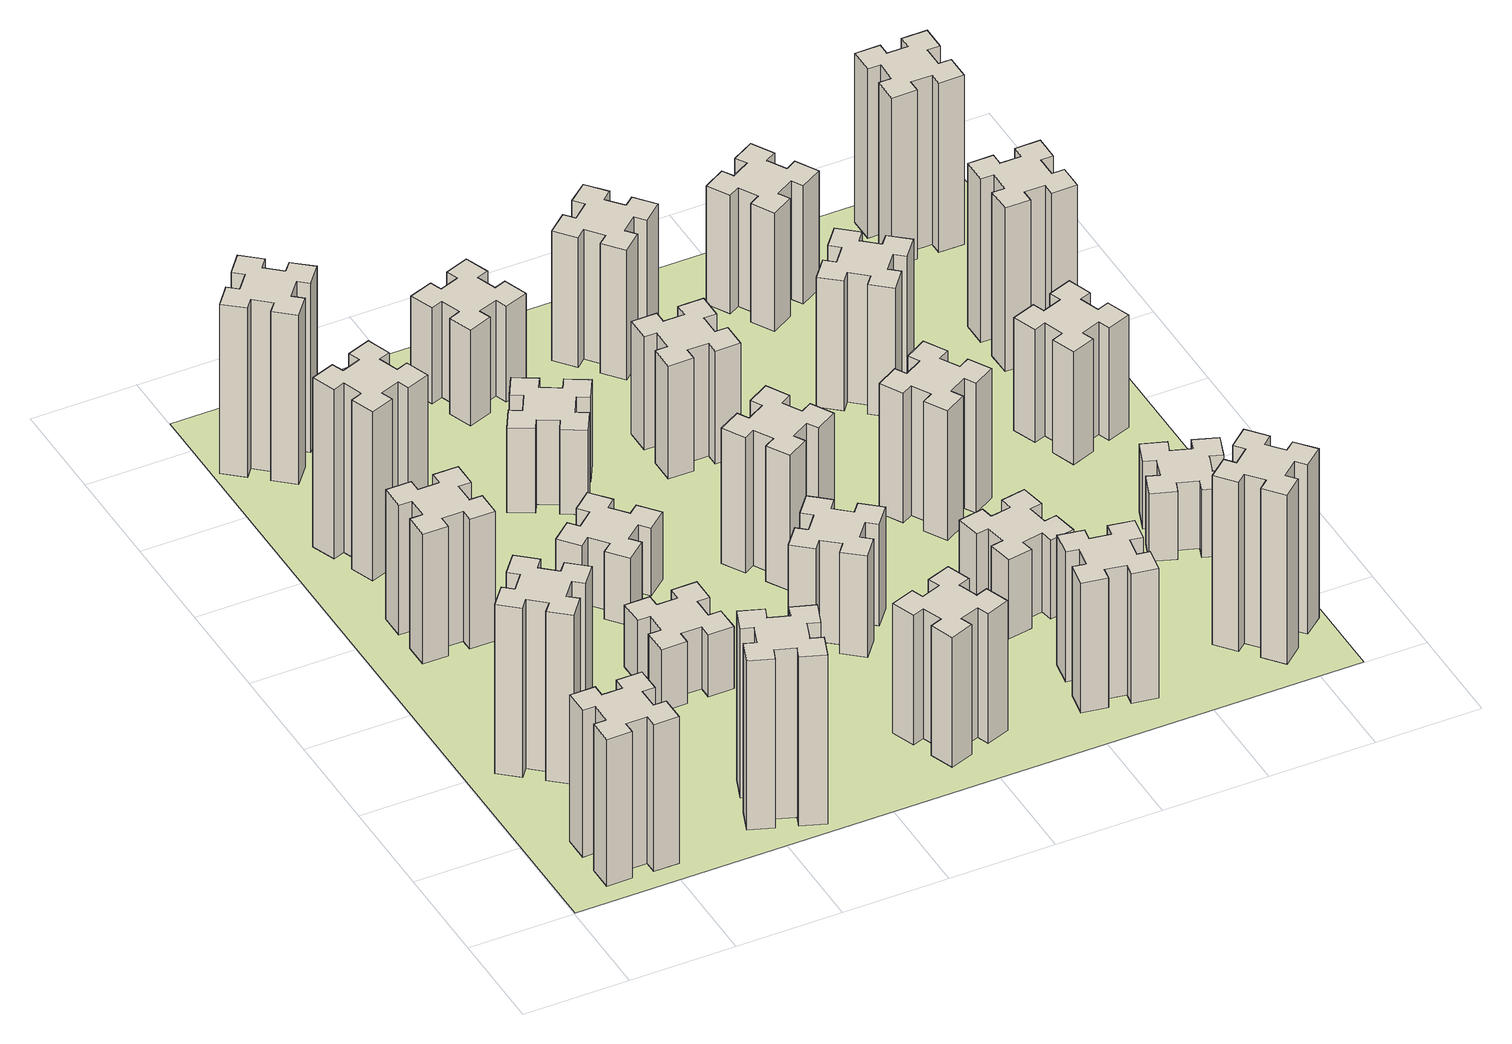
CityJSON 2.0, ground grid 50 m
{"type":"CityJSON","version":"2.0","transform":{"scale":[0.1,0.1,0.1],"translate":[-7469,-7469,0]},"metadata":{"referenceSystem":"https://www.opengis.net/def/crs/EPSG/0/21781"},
"CityObjects":{
"building1":{"type":"Building","attributes":{"class":"1000","function":"1000","usage":"1000","yearOfConstruction":2016,"roofType":"1000","measuredHeight":78,"storeysAboveGround":30,"storeysBelowGround":0},"geometry":[{"type":"Solid","lod":"1","boundaries":[[[[0,1,2,3,4,5,6,7,8,9,10,11,12,13,14,15,16,17,18,19]],[[17,16,20,21]],[[16,15,22,20]],[[15,14,23,22]],[[14,13,24,23]],[[13,12,25,24]],[[12,11,26,25]],[[11,10,27,26]],[[10,9,28,27]],[[9,8,29,28]],[[8,7,30,29]],[[7,6,31,30]],[[6,5,32,31]],[[5,4,33,32]],[[4,3,34,33]],[[3,2,35,34]],[[2,1,36,35]],[[1,0,37,36]],[[0,19,38,37]],[[19,18,39,38]],[[18,17,21,39]],[[24,25,26,27,28,29,30,31,32,33,34,35,36,37,38,39,21,20,22,23]]]]}]},
"building2":{"type":"Building","attributes":{"class":"1000","function":"1000","usage":"1000","yearOfConstruction":2016,"roofType":"1000","measuredHeight":90,"storeysAboveGround":30,"storeysBelowGround":0},"geometry":[{"type":"Solid","lod":"1","boundaries":[[[[40,41,42,43,44,45,46,47,48,49,50,51,52,53,54,55,56,57,58,59]],[[57,56,60,61]],[[56,55,62,60]],[[55,54,63,62]],[[54,53,64,63]],[[53,52,65,64]],[[52,51,66,65]],[[51,50,67,66]],[[50,49,68,67]],[[49,48,69,68]],[[48,47,70,69]],[[47,46,71,70]],[[46,45,72,71]],[[45,44,73,72]],[[44,43,74,73]],[[43,42,75,74]],[[42,41,76,75]],[[41,40,77,76]],[[40,59,78,77]],[[59,58,79,78]],[[58,57,61,79]],[[64,65,66,67,68,69,70,71,72,73,74,75,76,77,78,79,61,60,62,63]]]]}]},
"building3":{"type":"Building","attributes":{"class":"1000","function":"1000","usage":"1000","yearOfConstruction":2016,"roofType":"1000","measuredHeight":69,"storeysAboveGround":30,"storeysBelowGround":0},"geometry":[{"type":"Solid","lod":"1","boundaries":[[[[80,81,82,83,84,85,86,87,88,89,90,91,92,93,94,95,96,97,98,99]],[[97,96,100,101]],[[96,95,102,100]],[[95,94,103,102]],[[94,93,104,103]],[[93,92,105,104]],[[92,91,106,105]],[[91,90,107,106]],[[90,89,108,107]],[[89,88,109,108]],[[88,87,110,109]],[[87,86,111,110]],[[86,85,112,111]],[[85,84,113,112]],[[84,83,114,113]],[[83,82,115,114]],[[82,81,116,115]],[[81,80,117,116]],[[80,99,118,117]],[[99,98,119,118]],[[98,97,101,119]],[[104,105,106,107,108,109,110,111,112,113,114,115,116,117,118,119,101,100,102,103]]]]}]},
"building4":{"type":"Building","attributes":{"class":"1000","function":"1000","usage":"1000","yearOfConstruction":2016,"roofType":"1000","measuredHeight":90,"storeysAboveGround":30,"storeysBelowGround":0},"geometry":[{"type":"Solid","lod":"1","boundaries":[[[[120,121,122,123,124,125,126,127,128,129,130,131,132,133,134,135,136,137,138,139]],[[137,136,140,141]],[[136,135,142,140]],[[135,134,143,142]],[[134,133,144,143]],[[133,132,145,144]],[[132,131,146,145]],[[131,130,147,146]],[[130,129,148,147]],[[129,128,149,148]],[[128,127,150,149]],[[127,126,151,150]],[[126,125,152,151]],[[125,124,153,152]],[[124,123,154,153]],[[123,122,155,154]],[[122,121,156,155]],[[121,120,157,156]],[[120,139,158,157]],[[139,138,159,158]],[[138,137,141,159]],[[144,145,146,147,148,149,150,151,152,153,154,155,156,157,158,159,141,140,142,143]]]]}]},
"building5":{"type":"Building","attributes":{"class":"1000","function":"1000","usage":"1000","yearOfConstruction":2016,"roofType":"1000","measuredHeight":90,"storeysAboveGround":30,"storeysBelowGround":0},"geometry":[{"type":"Solid","lod":"1","boundaries":[[[[160,161,162,163,164,165,166,167,168,169,170,171,172,173,174,175,176,177,178,179]],[[177,176,180,181]],[[176,175,182,180]],[[175,174,183,182]],[[174,173,184,183]],[[173,172,185,184]],[[172,171,186,185]],[[171,170,187,186]],[[170,169,188,187]],[[169,168,189,188]],[[168,167,190,189]],[[167,166,191,190]],[[166,165,192,191]],[[165,164,193,192]],[[164,163,194,193]],[[163,162,195,194]],[[162,161,196,195]],[[161,160,197,196]],[[160,179,198,197]],[[179,178,199,198]],[[178,177,181,199]],[[184,185,186,187,188,189,190,191,192,193,194,195,196,197,198,199,181,180,182,183]]]]}]},
"building6":{"type":"Building","attributes":{"class":"1000","function":"1000","usage":"1000","yearOfConstruction":2016,"roofType":"1000","measuredHeight":90,"storeysAboveGround":30,"storeysBelowGround":0},"geometry":[{"type":"Solid","lod":"1","boundaries":[[[[200,201,202,203,204,205,206,207,208,209,210,211,212,213,214,215,216,217,218,219]],[[217,216,220,221]],[[216,215,222,220]],[[215,214,223,222]],[[214,213,224,223]],[[213,212,225,224]],[[212,211,226,225]],[[211,210,227,226]],[[210,209,228,227]],[[209,208,229,228]],[[208,207,230,229]],[[207,206,231,230]],[[206,205,232,231]],[[205,204,233,232]],[[204,203,234,233]],[[203,202,235,234]],[[202,201,236,235]],[[201,200,237,236]],[[200,219,238,237]],[[219,218,239,238]],[[218,217,221,239]],[[224,225,226,227,228,229,230,231,232,233,234,235,236,237,238,239,221,220,222,223]]]]}]},
"building7":{"type":"Building","attributes":{"class":"1000","function":"1000","usage":"1000","yearOfConstruction":2016,"roofType":"1000","measuredHeight":33,"storeysAboveGround":30,"storeysBelowGround":0},"geometry":[{"type":"Solid","lod":"1","boundaries":[[[[240,241,242,243,244,245,246,247,248,249,250,251,252,253,254,255,256,257,258,259]],[[257,256,260,261]],[[256,255,262,260]],[[255,254,263,262]],[[254,253,264,263]],[[253,252,265,264]],[[252,251,266,265]],[[251,250,267,266]],[[250,249,268,267]],[[249,248,269,268]],[[248,247,270,269]],[[247,246,271,270]],[[246,245,272,271]],[[245,244,273,272]],[[244,243,274,273]],[[243,242,275,274]],[[242,241,276,275]],[[241,240,277,276]],[[240,259,278,277]],[[259,258,279,278]],[[258,257,261,279]],[[264,265,266,267,268,269,270,271,272,273,274,275,276,277,278,279,261,260,262,263]]]]}]},
"building8":{"type":"Building","attributes":{"class":"1000","function":"1000","usage":"1000","yearOfConstruction":2016,"roofType":"1000","measuredHeight":36,"storeysAboveGround":30,"storeysBelowGround":0},"geometry":[{"type":"Solid","lod":"1","boundaries":[[[[280,281,282,283,284,285,286,287,288,289,290,291,292,293,294,295,296,297,298,299]],[[297,296,300,301]],[[296,295,302,300]],[[295,294,303,302]],[[294,293,304,303]],[[293,292,305,304]],[[292,291,306,305]],[[291,290,307,306]],[[290,289,308,307]],[[289,288,309,308]],[[288,287,310,309]],[[287,286,311,310]],[[286,285,312,311]],[[285,284,313,312]],[[284,283,314,313]],[[283,282,315,314]],[[282,281,316,315]],[[281,280,317,316]],[[280,299,318,317]],[[299,298,319,318]],[[298,297,301,319]],[[304,305,306,307,308,309,310,311,312,313,314,315,316,317,318,319,301,300,302,303]]]]}]},
"building9":{"type":"Building","attributes":{"class":"1000","function":"1000","usage":"1000","yearOfConstruction":2016,"roofType":"1000","measuredHeight":45,"storeysAboveGround":30,"storeysBelowGround":0},"geometry":[{"type":"Solid","lod":"1","boundaries":[[[[320,321,322,323,324,325,326,327,328,329,330,331,332,333,334,335,336,337,338,339]],[[337,336,340,341]],[[336,335,342,340]],[[335,334,343,342]],[[334,333,344,343]],[[333,332,345,344]],[[332,331,346,345]],[[331,330,347,346]],[[330,329,348,347]],[[329,328,349,348]],[[328,327,350,349]],[[327,326,351,350]],[[326,325,352,351]],[[325,324,353,352]],[[324,323,354,353]],[[323,322,355,354]],[[322,321,356,355]],[[321,320,357,356]],[[320,339,358,357]],[[339,338,359,358]],[[338,337,341,359]],[[344,345,346,347,348,349,350,351,352,353,354,355,356,357,358,359,341,340,342,343]]]]}]},
"building10":{"type":"Building","attributes":{"class":"1000","function":"1000","usage":"1000","yearOfConstruction":2016,"roofType":"1000","measuredHeight":69,"storeysAboveGround":30,"storeysBelowGround":0},"geometry":[{"type":"Solid","lod":"1","boundaries":[[[[360,361,362,363,364,365,366,367,368,369,370,371,372,373,374,375,376,377,378,379]],[[377,376,380,381]],[[376,375,382,380]],[[375,374,383,382]],[[374,373,384,383]],[[373,372,385,384]],[[372,371,386,385]],[[371,370,387,386]],[[370,369,388,387]],[[369,368,389,388]],[[368,367,390,389]],[[367,366,391,390]],[[366,365,392,391]],[[365,364,393,392]],[[364,363,394,393]],[[363,362,395,394]],[[362,361,396,395]],[[361,360,397,396]],[[360,379,398,397]],[[379,378,399,398]],[[378,377,381,399]],[[384,385,386,387,388,389,390,391,392,393,394,395,396,397,398,399,381,380,382,383]]]]}]},
"building11":{"type":"Building","attributes":{"class":"1000","function":"1000","usage":"1000","yearOfConstruction":2016,"roofType":"1000","measuredHeight":51,"storeysAboveGround":30,"storeysBelowGround":0},"geometry":[{"type":"Solid","lod":"1","boundaries":[[[[400,401,402,403,404,405,406,407,408,409,410,411,412,413,414,415,416,417,418,419]],[[417,416,420,421]],[[416,415,422,420]],[[415,414,423,422]],[[414,413,424,423]],[[413,412,425,424]],[[412,411,426,425]],[[411,410,427,426]],[[410,409,428,427]],[[409,408,429,428]],[[408,407,430,429]],[[407,406,431,430]],[[406,405,432,431]],[[405,404,433,432]],[[404,403,434,433]],[[403,402,435,434]],[[402,401,436,435]],[[401,400,437,436]],[[400,419,438,437]],[[419,418,439,438]],[[418,417,421,439]],[[424,425,426,427,428,429,430,431,432,433,434,435,436,437,438,439,421,420,422,423]]]]}]},
"building12":{"type":"Building","attributes":{"class":"1000","function":"1000","usage":"1000","yearOfConstruction":2016,"roofType":"1000","measuredHeight":54,"storeysAboveGround":30,"storeysBelowGround":0},"geometry":[{"type":"Solid","lod":"1","boundaries":[[[[440,441,442,443,444,445,446,447,448,449,450,451,452,453,454,455,456,457,458,459]],[[457,456,460,461]],[[456,455,462,460]],[[455,454,463,462]],[[454,453,464,463]],[[453,452,465,464]],[[452,451,466,465]],[[451,450,467,466]],[[450,449,468,467]],[[449,448,469,468]],[[448,447,470,469]],[[447,446,471,470]],[[446,445,472,471]],[[445,444,473,472]],[[444,443,474,473]],[[443,442,475,474]],[[442,441,476,475]],[[441,440,477,476]],[[440,459,478,477]],[[459,458,479,478]],[[458,457,461,479]],[[464,465,466,467,468,469,470,471,472,473,474,475,476,477,478,479,461,460,462,463]]]]}]},
"building13":{"type":"Building","attributes":{"class":"1000","function":"1000","usage":"1000","yearOfConstruction":2016,"roofType":"1000","measuredHeight":72,"storeysAboveGround":30,"storeysBelowGround":0},"geometry":[{"type":"Solid","lod":"1","boundaries":[[[[480,481,482,483,484,485,486,487,488,489,490,491,492,493,494,495,496,497,498,499]],[[497,496,500,501]],[[496,495,502,500]],[[495,494,503,502]],[[494,493,504,503]],[[493,492,505,504]],[[492,491,506,505]],[[491,490,507,506]],[[490,489,508,507]],[[489,488,509,508]],[[488,487,510,509]],[[487,486,511,510]],[[486,485,512,511]],[[485,484,513,512]],[[484,483,514,513]],[[483,482,515,514]],[[482,481,516,515]],[[481,480,517,516]],[[480,499,518,517]],[[499,498,519,518]],[[498,497,501,519]],[[504,505,506,507,508,509,510,511,512,513,514,515,516,517,518,519,501,500,502,503]]]]}]},
"building14":{"type":"Building","attributes":{"class":"1000","function":"1000","usage":"1000","yearOfConstruction":2016,"roofType":"1000","measuredHeight":60,"storeysAboveGround":30,"storeysBelowGround":0},"geometry":[{"type":"Solid","lod":"1","boundaries":[[[[520,521,522,523,524,525,526,527,528,529,530,531,532,533,534,535,536,537,538,539]],[[537,536,540,541]],[[536,535,542,540]],[[535,534,543,542]],[[534,533,544,543]],[[533,532,545,544]],[[532,531,546,545]],[[531,530,547,546]],[[530,529,548,547]],[[529,528,549,548]],[[528,527,550,549]],[[527,526,551,550]],[[526,525,552,551]],[[525,524,553,552]],[[524,523,554,553]],[[523,522,555,554]],[[522,521,556,555]],[[521,520,557,556]],[[520,539,558,557]],[[539,538,559,558]],[[538,537,541,559]],[[544,545,546,547,548,549,550,551,552,553,554,555,556,557,558,559,541,540,542,543]]]]}]},
"building15":{"type":"Building","attributes":{"class":"1000","function":"1000","usage":"1000","yearOfConstruction":2016,"roofType":"1000","measuredHeight":69,"storeysAboveGround":30,"storeysBelowGround":0},"geometry":[{"type":"Solid","lod":"1","boundaries":[[[[560,561,562,563,564,565,566,567,568,569,570,571,572,573,574,575,576,577,578,579]],[[577,576,580,581]],[[576,575,582,580]],[[575,574,583,582]],[[574,573,584,583]],[[573,572,585,584]],[[572,571,586,585]],[[571,570,587,586]],[[570,569,588,587]],[[569,568,589,588]],[[568,567,590,589]],[[567,566,591,590]],[[566,565,592,591]],[[565,564,593,592]],[[564,563,594,593]],[[563,562,595,594]],[[562,561,596,595]],[[561,560,597,596]],[[560,579,598,597]],[[579,578,599,598]],[[578,577,581,599]],[[584,585,586,587,588,589,590,591,592,593,594,595,596,597,598,599,581,580,582,583]]]]}]},
"building16":{"type":"Building","attributes":{"class":"1000","function":"1000","usage":"1000","yearOfConstruction":2016,"roofType":"1000","measuredHeight":69,"storeysAboveGround":30,"storeysBelowGround":0},"geometry":[{"type":"Solid","lod":"1","boundaries":[[[[600,601,602,603,604,605,606,607,608,609,610,611,612,613,614,615,616,617,618,619]],[[617,616,620,621]],[[616,615,622,620]],[[615,614,623,622]],[[614,613,624,623]],[[613,612,625,624]],[[612,611,626,625]],[[611,610,627,626]],[[610,609,628,627]],[[609,608,629,628]],[[608,607,630,629]],[[607,606,631,630]],[[606,605,632,631]],[[605,604,633,632]],[[604,603,634,633]],[[603,602,635,634]],[[602,601,636,635]],[[601,600,637,636]],[[600,619,638,637]],[[619,618,639,638]],[[618,617,621,639]],[[624,625,626,627,628,629,630,631,632,633,634,635,636,637,638,639,621,620,622,623]]]]}]},
"building17":{"type":"Building","attributes":{"class":"1000","function":"1000","usage":"1000","yearOfConstruction":2016,"roofType":"1000","measuredHeight":42,"storeysAboveGround":30,"storeysBelowGround":0},"geometry":[{"type":"Solid","lod":"1","boundaries":[[[[640,641,642,643,644,645,646,647,648,649,650,651,652,653,654,655,656,657,658,659]],[[657,656,660,661]],[[656,655,662,660]],[[655,654,663,662]],[[654,653,664,663]],[[653,652,665,664]],[[652,651,666,665]],[[651,650,667,666]],[[650,649,668,667]],[[649,648,669,668]],[[648,647,670,669]],[[647,646,671,670]],[[646,645,672,671]],[[645,644,673,672]],[[644,643,674,673]],[[643,642,675,674]],[[642,641,676,675]],[[641,640,677,676]],[[640,659,678,677]],[[659,658,679,678]],[[658,657,661,679]],[[664,665,666,667,668,669,670,671,672,673,674,675,676,677,678,679,661,660,662,663]]]]}]},
"building18":{"type":"Building","attributes":{"class":"1000","function":"1000","usage":"1000","yearOfConstruction":2016,"roofType":"1000","measuredHeight":69,"storeysAboveGround":30,"storeysBelowGround":0},"geometry":[{"type":"Solid","lod":"1","boundaries":[[[[680,681,682,683,684,685,686,687,688,689,690,691,692,693,694,695,696,697,698,699]],[[697,696,700,701]],[[696,695,702,700]],[[695,694,703,702]],[[694,693,704,703]],[[693,692,705,704]],[[692,691,706,705]],[[691,690,707,706]],[[690,689,708,707]],[[689,688,709,708]],[[688,687,710,709]],[[687,686,711,710]],[[686,685,712,711]],[[685,684,713,712]],[[684,683,714,713]],[[683,682,715,714]],[[682,681,716,715]],[[681,680,717,716]],[[680,699,718,717]],[[699,698,719,718]],[[698,697,701,719]],[[704,705,706,707,708,709,710,711,712,713,714,715,716,717,718,719,701,700,702,703]]]]}]},
"building19":{"type":"Building","attributes":{"class":"1000","function":"1000","usage":"1000","yearOfConstruction":2016,"roofType":"1000","measuredHeight":69,"storeysAboveGround":30,"storeysBelowGround":0},"geometry":[{"type":"Solid","lod":"1","boundaries":[[[[720,721,722,723,724,725,726,727,728,729,730,731,732,733,734,735,736,737,738,739]],[[737,736,740,741]],[[736,735,742,740]],[[735,734,743,742]],[[734,733,744,743]],[[733,732,745,744]],[[732,731,746,745]],[[731,730,747,746]],[[730,729,748,747]],[[729,728,749,748]],[[728,727,750,749]],[[727,726,751,750]],[[726,725,752,751]],[[725,724,753,752]],[[724,723,754,753]],[[723,722,755,754]],[[722,721,756,755]],[[721,720,757,756]],[[720,739,758,757]],[[739,738,759,758]],[[738,737,741,759]],[[744,745,746,747,748,749,750,751,752,753,754,755,756,757,758,759,741,740,742,743]]]]}]},
"building20":{"type":"Building","attributes":{"class":"1000","function":"1000","usage":"1000","yearOfConstruction":2016,"roofType":"1000","measuredHeight":90,"storeysAboveGround":30,"storeysBelowGround":0},"geometry":[{"type":"Solid","lod":"1","boundaries":[[[[760,761,762,763,764,765,766,767,768,769,770,771,772,773,774,775,776,777,778,779]],[[777,776,780,781]],[[776,775,782,780]],[[775,774,783,782]],[[774,773,784,783]],[[773,772,785,784]],[[772,771,786,785]],[[771,770,787,786]],[[770,769,788,787]],[[769,768,789,788]],[[768,767,790,789]],[[767,766,791,790]],[[766,765,792,791]],[[765,764,793,792]],[[764,763,794,793]],[[763,762,795,794]],[[762,761,796,795]],[[761,760,797,796]],[[760,779,798,797]],[[779,778,799,798]],[[778,777,781,799]],[[784,785,786,787,788,789,790,791,792,793,794,795,796,797,798,799,781,780,782,783]]]]}]},
"building21":{"type":"Building","attributes":{"class":"1000","function":"1000","usage":"1000","yearOfConstruction":2016,"roofType":"1000","measuredHeight":63,"storeysAboveGround":30,"storeysBelowGround":0},"geometry":[{"type":"Solid","lod":"1","boundaries":[[[[800,801,802,803,804,805,806,807,808,809,810,811,812,813,814,815,816,817,818,819]],[[817,816,820,821]],[[816,815,822,820]],[[815,814,823,822]],[[814,813,824,823]],[[813,812,825,824]],[[812,811,826,825]],[[811,810,827,826]],[[810,809,828,827]],[[809,808,829,828]],[[808,807,830,829]],[[807,806,831,830]],[[806,805,832,831]],[[805,804,833,832]],[[804,803,834,833]],[[803,802,835,834]],[[802,801,836,835]],[[801,800,837,836]],[[800,819,838,837]],[[819,818,839,838]],[[818,817,821,839]],[[824,825,826,827,828,829,830,831,832,833,834,835,836,837,838,839,821,820,822,823]]]]}]},
"building22":{"type":"Building","attributes":{"class":"1000","function":"1000","usage":"1000","yearOfConstruction":2016,"roofType":"1000","measuredHeight":36,"storeysAboveGround":30,"storeysBelowGround":0},"geometry":[{"type":"Solid","lod":"1","boundaries":[[[[840,841,842,843,844,845,846,847,848,849,850,851,852,853,854,855,856,857,858,859]],[[857,856,860,861]],[[856,855,862,860]],[[855,854,863,862]],[[854,853,864,863]],[[853,852,865,864]],[[852,851,866,865]],[[851,850,867,866]],[[850,849,868,867]],[[849,848,869,868]],[[848,847,870,869]],[[847,846,871,870]],[[846,845,872,871]],[[845,844,873,872]],[[844,843,874,873]],[[843,842,875,874]],[[842,841,876,875]],[[841,840,877,876]],[[840,859,878,877]],[[859,858,879,878]],[[858,857,861,879]],[[864,865,866,867,868,869,870,871,872,873,874,875,876,877,878,879,861,860,862,863]]]]}]},
"building23":{"type":"Building","attributes":{"class":"1000","function":"1000","usage":"1000","yearOfConstruction":2016,"roofType":"1000","measuredHeight":60,"storeysAboveGround":30,"storeysBelowGround":0},"geometry":[{"type":"Solid","lod":"1","boundaries":[[[[880,881,882,883,884,885,886,887,888,889,890,891,892,893,894,895,896,897,898,899]],[[897,896,900,901]],[[896,895,902,900]],[[895,894,903,902]],[[894,893,904,903]],[[893,892,905,904]],[[892,891,906,905]],[[891,890,907,906]],[[890,889,908,907]],[[889,888,909,908]],[[888,887,910,909]],[[887,886,911,910]],[[886,885,912,911]],[[885,884,913,912]],[[884,883,914,913]],[[883,882,915,914]],[[882,881,916,915]],[[881,880,917,916]],[[880,899,918,917]],[[899,898,919,918]],[[898,897,901,919]],[[904,905,906,907,908,909,910,911,912,913,914,915,916,917,918,919,901,900,902,903]]]]}]},
"building24":{"type":"Building","attributes":{"class":"1000","function":"1000","usage":"1000","yearOfConstruction":2016,"roofType":"1000","measuredHeight":87,"storeysAboveGround":30,"storeysBelowGround":0},"geometry":[{"type":"Solid","lod":"1","boundaries":[[[[920,921,922,923,924,925,926,927,928,929,930,931,932,933,934,935,936,937,938,939]],[[937,936,940,941]],[[936,935,942,940]],[[935,934,943,942]],[[934,933,944,943]],[[933,932,945,944]],[[932,931,946,945]],[[931,930,947,946]],[[930,929,948,947]],[[929,928,949,948]],[[928,927,950,949]],[[927,926,951,950]],[[926,925,952,951]],[[925,924,953,952]],[[924,923,954,953]],[[923,922,955,954]],[[922,921,956,955]],[[921,920,957,956]],[[920,939,958,957]],[[939,938,959,958]],[[938,937,941,959]],[[944,945,946,947,948,949,950,951,952,953,954,955,956,957,958,959,941,940,942,943]]]]}]},
"building25":{"type":"Building","attributes":{"class":"1000","function":"1000","usage":"1000","yearOfConstruction":2016,"roofType":"1000","measuredHeight":90,"storeysAboveGround":30,"storeysBelowGround":0},"geometry":[{"type":"Solid","lod":"1","boundaries":[[[[960,961,962,963,964,965,966,967,968,969,970,971,972,973,974,975,976,977,978,979]],[[977,976,980,981]],[[976,975,982,980]],[[975,974,983,982]],[[974,973,984,983]],[[973,972,985,984]],[[972,971,986,985]],[[971,970,987,986]],[[970,969,988,987]],[[969,968,989,988]],[[968,967,990,989]],[[967,966,991,990]],[[966,965,992,991]],[[965,964,993,992]],[[964,963,994,993]],[[963,962,995,994]],[[962,961,996,995]],[[961,960,997,996]],[[960,979,998,997]],[[979,978,999,998]],[[978,977,981,999]],[[984,985,986,987,988,989,990,991,992,993,994,995,996,997,998,999,981,980,982,983]]]]}]},
"landuse1":{"type":"LandUse","attributes":{"name":"plot1","function":"1010"},"geometry":[{"type":"MultiSurface","lod":"1","boundaries":[[[1000,1001,1002,1003]]]}]}
},
"vertices":[
[265,325,0],[265,225,0],[205,225,0],[205,105,0],[325,105,0],[325,165,0],[425,165,0],[425,105,0],[545,105,0],[545,225,0],[485,225,0],[485,325,0],[545,325,0],[545,445,0],[425,445,0],[425,385,0],[325,385,0],[325,445,0],[205,445,0],[205,325,0],[325,385,780],[325,445,780],[425,385,780],[425,445,780],[545,445,780],[545,325,780],[485,325,780],[485,225,780],[545,225,780],[545,105,780],[425,105,780],[425,165,780],[325,165,780],[325,105,780],[205,105,780],[205,225,780],[265,225,780],[265,325,780],[205,325,780],[205,445,780],
[484,1067,0],[408,1132,0],[446,1178,0],[354,1255,0],[277,1163,0],[323,1124,0],[259,1048,0],[213,1086,0],[136,994,0],[228,917,0],[266,963,0],[343,899,0],[304,853,0],[396,776,0],[473,868,0],[427,906,0],[492,983,0],[538,944,0],[615,1036,0],[523,1113,0],[492,983,900],[538,944,900],[427,906,900],[473,868,900],[396,776,900],[304,853,900],[343,899,900],[266,963,900],[228,917,900],[136,994,900],[213,1086,900],[259,1048,900],[323,1124,900],[277,1163,900],[354,1255,900],[446,1178,900],[408,1132,900],[484,1067,900],[523,1113,900],[615,1036,900],
[425,2065,0],[325,2065,0],[325,2125,0],[205,2125,0],[205,2005,0],[265,2005,0],[265,1905,0],[205,1905,0],[205,1785,0],[325,1785,0],[325,1845,0],[425,1845,0],[425,1785,0],[545,1785,0],[545,1905,0],[485,1905,0],[485,2005,0],[545,2005,0],[545,2125,0],[425,2125,0],[485,2005,690],[545,2005,690],[485,1905,690],[545,1905,690],[545,1785,690],[425,1785,690],[425,1845,690],[325,1845,690],[325,1785,690],[205,1785,690],[205,1905,690],[265,1905,690],[265,2005,690],[205,2005,690],[205,2125,690],[325,2125,690],[325,2065,690],[425,2065,690],[425,2125,690],[545,2125,690],
[385,2716,0],[291,2682,0],[270,2738,0],[157,2697,0],[199,2584,0],[255,2605,0],[289,2511,0],[233,2490,0],[274,2377,0],[387,2419,0],[366,2475,0],[460,2509,0],[480,2453,0],[593,2494,0],[552,2607,0],[496,2586,0],[462,2680,0],[518,2700,0],[477,2813,0],[364,2772,0],[462,2680,900],[518,2700,900],[496,2586,900],[552,2607,900],[593,2494,900],[480,2453,900],[460,2509,900],[366,2475,900],[387,2419,900],[274,2377,900],[233,2490,900],[289,2511,900],[255,2605,900],[199,2584,900],[157,2697,900],[270,2738,900],[291,2682,900],[385,2716,900],[364,2772,900],[477,2813,900],
[1029,360,0],[995,266,0],[939,287,0],[897,174,0],[1010,133,0],[1031,189,0],[1125,155,0],[1104,99,0],[1217,57,0],[1258,170,0],[1202,191,0],[1236,285,0],[1292,264,0],[1333,377,0],[1220,418,0],[1200,362,0],[1106,396,0],[1127,452,0],[1014,493,0],[973,380,0],[1106,396,900],[1127,452,900],[1200,362,900],[1220,418,900],[1333,377,900],[1292,264,900],[1236,285,900],[1202,191,900],[1258,170,900],[1217,57,900],[1104,99,900],[1125,155,900],[1031,189,900],[1010,133,900],[897,174,900],[939,287,900],[995,266,900],[1029,360,900],[973,380,900],[1014,493,900],
[384,3387,0],[308,3452,0],[346,3498,0],[254,3575,0],[177,3483,0],[223,3444,0],[159,3368,0],[113,3406,0],[36,3314,0],[128,3237,0],[166,3283,0],[243,3219,0],[204,3173,0],[296,3096,0],[373,3188,0],[327,3226,0],[392,3303,0],[438,3264,0],[515,3356,0],[423,3433,0],[392,3303,900],[438,3264,900],[327,3226,900],[373,3188,900],[296,3096,900],[204,3173,900],[243,3219,900],[166,3283,900],[128,3237,900],[36,3314,900],[113,3406,900],[159,3368,900],[223,3444,900],[177,3483,900],[254,3575,900],[346,3498,900],[308,3452,900],[384,3387,900],[423,3433,900],[515,3356,900],
[1065,1105,0],[1165,1105,0],[1165,1045,0],[1285,1045,0],[1285,1165,0],[1225,1165,0],[1225,1265,0],[1285,1265,0],[1285,1385,0],[1165,1385,0],[1165,1325,0],[1065,1325,0],[1065,1385,0],[945,1385,0],[945,1265,0],[1005,1265,0],[1005,1165,0],[945,1165,0],[945,1045,0],[1065,1045,0],[1005,1165,330],[945,1165,330],[1005,1265,330],[945,1265,330],[945,1385,330],[1065,1385,330],[1065,1325,330],[1165,1325,330],[1165,1385,330],[1285,1385,330],[1285,1265,330],[1225,1265,330],[1225,1165,330],[1285,1165,330],[1285,1045,330],[1165,1045,330],[1165,1105,330],[1065,1105,330],[1065,1045,330],[945,1045,330],
[1083,1972,0],[1006,1907,0],[968,1953,0],[876,1876,0],[953,1784,0],[999,1823,0],[1063,1746,0],[1017,1708,0],[1094,1616,0],[1186,1693,0],[1148,1739,0],[1224,1803,0],[1263,1757,0],[1355,1834,0],[1278,1926,0],[1232,1888,0],[1167,1964,0],[1213,2003,0],[1136,2095,0],[1044,2018,0],[1167,1964,360],[1213,2003,360],[1232,1888,360],[1278,1926,360],[1355,1834,360],[1263,1757,360],[1224,1803,360],[1148,1739,360],[1186,1693,360],[1094,1616,360],[1017,1708,360],[1063,1746,360],[999,1823,360],[953,1784,360],[876,1876,360],[968,1953,360],[1006,1907,360],[1083,1972,360],[1044,2018,360],[1136,2095,360],
[1117,2525,0],[1204,2475,0],[1174,2423,0],[1278,2363,0],[1338,2467,0],[1286,2497,0],[1336,2584,0],[1388,2554,0],[1448,2658,0],[1344,2718,0],[1314,2666,0],[1227,2716,0],[1257,2768,0],[1153,2828,0],[1093,2724,0],[1145,2694,0],[1095,2607,0],[1043,2637,0],[983,2533,0],[1087,2473,0],[1095,2607,450],[1043,2637,450],[1145,2694,450],[1093,2724,450],[1153,2828,450],[1257,2768,450],[1227,2716,450],[1314,2666,450],[1344,2718,450],[1448,2658,450],[1388,2554,450],[1336,2584,450],[1286,2497,450],[1338,2467,450],[1278,2363,450],[1174,2423,450],[1204,2475,450],[1117,2525,450],[1087,2473,450],[983,2533,450],
[1965,496,0],[1871,462,0],[1850,518,0],[1737,477,0],[1779,364,0],[1835,385,0],[1869,291,0],[1813,270,0],[1854,157,0],[1967,199,0],[1946,255,0],[2040,289,0],[2060,233,0],[2173,274,0],[2132,387,0],[2076,366,0],[2042,460,0],[2098,480,0],[2057,593,0],[1944,552,0],[2042,460,690],[2098,480,690],[2076,366,690],[2132,387,690],[2173,274,690],[2060,233,690],[2040,289,690],[1946,255,690],[1967,199,690],[1854,157,690],[1813,270,690],[1869,291,690],[1835,385,690],[1779,364,690],[1737,477,690],[1850,518,690],[1871,462,690],[1965,496,690],[1944,552,690],[2057,593,690],
[1225,3456,0],[1131,3422,0],[1110,3478,0],[997,3437,0],[1039,3324,0],[1095,3345,0],[1129,3251,0],[1073,3230,0],[1114,3117,0],[1227,3159,0],[1206,3215,0],[1300,3249,0],[1320,3193,0],[1433,3234,0],[1392,3347,0],[1336,3326,0],[1302,3420,0],[1358,3440,0],[1317,3553,0],[1204,3512,0],[1302,3420,510],[1358,3440,510],[1336,3326,510],[1392,3347,510],[1433,3234,510],[1320,3193,510],[1300,3249,510],[1206,3215,510],[1227,3159,510],[1114,3117,510],[1073,3230,510],[1129,3251,510],[1095,3345,510],[1039,3324,510],[997,3437,510],[1110,3478,510],[1131,3422,510],[1225,3456,510],[1204,3512,510],[1317,3553,510],
[1746,1163,0],[1823,1099,0],[1784,1053,0],[1876,976,0],[1953,1068,0],[1907,1106,0],[1972,1183,0],[2018,1144,0],[2095,1236,0],[2003,1313,0],[1964,1267,0],[1888,1332,0],[1926,1378,0],[1834,1455,0],[1757,1363,0],[1803,1324,0],[1739,1248,0],[1693,1286,0],[1616,1194,0],[1708,1117,0],[1739,1248,540],[1693,1286,540],[1803,1324,540],[1757,1363,540],[1834,1455,540],[1926,1378,540],[1888,1332,540],[1964,1267,540],[2003,1313,540],[2095,1236,540],[2018,1144,540],[1972,1183,540],[1907,1106,540],[1953,1068,540],[1876,976,540],[1784,1053,540],[1823,1099,540],[1746,1163,540],[1708,1117,540],[1616,1194,540],
[1976,1767,0],[1926,1854,0],[1978,1884,0],[1918,1988,0],[1814,1928,0],[1844,1876,0],[1757,1826,0],[1727,1878,0],[1623,1818,0],[1683,1714,0],[1735,1744,0],[1785,1657,0],[1733,1627,0],[1793,1523,0],[1897,1583,0],[1867,1635,0],[1954,1685,0],[1984,1633,0],[2088,1693,0],[2028,1797,0],[1954,1685,720],[1984,1633,720],[1867,1635,720],[1897,1583,720],[1793,1523,720],[1733,1627,720],[1785,1657,720],[1735,1744,720],[1683,1714,720],[1623,1818,720],[1727,1878,720],[1757,1826,720],[1844,1876,720],[1814,1928,720],[1918,1988,720],[1978,1884,720],[1926,1854,720],[1976,1767,720],[2028,1797,720],[2088,1693,720],
[1905,2705,0],[1805,2705,0],[1805,2765,0],[1685,2765,0],[1685,2645,0],[1745,2645,0],[1745,2545,0],[1685,2545,0],[1685,2425,0],[1805,2425,0],[1805,2485,0],[1905,2485,0],[1905,2425,0],[2025,2425,0],[2025,2545,0],[1965,2545,0],[1965,2645,0],[2025,2645,0],[2025,2765,0],[1905,2765,0],[1965,2645,600],[2025,2645,600],[1965,2545,600],[2025,2545,600],[2025,2425,600],[1905,2425,600],[1905,2485,600],[1805,2485,600],[1805,2425,600],[1685,2425,600],[1685,2545,600],[1745,2545,600],[1745,2645,600],[1685,2645,600],[1685,2765,600],[1805,2765,600],[1805,2705,600],[1905,2705,600],[1905,2765,600],[2025,2765,600],
[2596,444,0],[2578,345,0],[2519,356,0],[2498,237,0],[2617,217,0],[2627,276,0],[2725,258,0],[2715,199,0],[2833,178,0],[2854,297,0],[2795,307,0],[2812,405,0],[2871,395,0],[2892,513,0],[2774,534,0],[2764,475,0],[2665,492,0],[2676,551,0],[2557,572,0],[2537,454,0],[2665,492,690],[2676,551,690],[2764,475,690],[2774,534,690],[2892,513,690],[2871,395,690],[2812,405,690],[2795,307,690],[2854,297,690],[2833,178,690],[2715,199,690],[2725,258,690],[2627,276,690],[2617,217,690],[2498,237,690],[2519,356,690],[2578,345,690],[2596,444,690],[2537,454,690],[2557,572,690],
[1888,3219,0],[1964,3283,0],[2003,3237,0],[2095,3314,0],[2018,3406,0],[1972,3368,0],[1907,3444,0],[1953,3483,0],[1876,3575,0],[1784,3498,0],[1823,3452,0],[1746,3387,0],[1708,3433,0],[1616,3356,0],[1693,3264,0],[1739,3303,0],[1803,3226,0],[1757,3188,0],[1834,3096,0],[1926,3173,0],[1803,3226,690],[1757,3188,690],[1739,3303,690],[1693,3264,690],[1616,3356,690],[1708,3433,690],[1746,3387,690],[1823,3452,690],[1784,3498,690],[1876,3575,690],[1953,3483,690],[1907,3444,690],[1972,3368,690],[2018,3406,690],[2095,3314,690],[2003,3237,690],[1964,3283,690],[1888,3219,690],[1926,3173,690],[1834,3096,690],
[2625,1132,0],[2527,1115,0],[2517,1174,0],[2398,1153,0],[2419,1035,0],[2478,1045,0],[2496,947,0],[2437,937,0],[2457,818,0],[2576,839,0],[2565,898,0],[2664,916,0],[2674,857,0],[2792,877,0],[2771,996,0],[2712,985,0],[2695,1084,0],[2754,1094,0],[2733,1212,0],[2615,1191,0],[2695,1084,420],[2754,1094,420],[2712,985,420],[2771,996,420],[2792,877,420],[2674,857,420],[2664,916,420],[2565,898,420],[2576,839,420],[2457,818,420],[2437,937,420],[2496,947,420],[2478,1045,420],[2419,1035,420],[2398,1153,420],[2517,1174,420],[2527,1115,420],[2625,1132,420],[2615,1191,420],[2733,1212,420],
[2475,1744,0],[2525,1657,0],[2473,1627,0],[2533,1523,0],[2637,1583,0],[2607,1635,0],[2694,1685,0],[2724,1633,0],[2828,1693,0],[2768,1797,0],[2716,1767,0],[2666,1854,0],[2718,1884,0],[2658,1988,0],[2554,1928,0],[2584,1876,0],[2497,1826,0],[2467,1878,0],[2363,1818,0],[2423,1714,0],[2497,1826,690],[2467,1878,690],[2584,1876,690],[2554,1928,690],[2658,1988,690],[2718,1884,690],[2666,1854,690],[2716,1767,690],[2768,1797,690],[2828,1693,690],[2724,1633,690],[2694,1685,690],[2607,1635,690],[2637,1583,690],[2533,1523,690],[2473,1627,690],[2525,1657,690],[2475,1744,690],[2423,1714,690],[2363,1818,690],
[2804,2647,0],[2728,2712,0],[2766,2758,0],[2674,2835,0],[2597,2743,0],[2643,2704,0],[2579,2628,0],[2533,2666,0],[2456,2574,0],[2548,2497,0],[2586,2543,0],[2663,2479,0],[2624,2433,0],[2716,2356,0],[2793,2448,0],[2747,2486,0],[2812,2563,0],[2858,2524,0],[2935,2616,0],[2843,2693,0],[2812,2563,690],[2858,2524,690],[2747,2486,690],[2793,2448,690],[2716,2356,690],[2624,2433,690],[2663,2479,690],[2586,2543,690],[2548,2497,690],[2456,2574,690],[2533,2666,690],[2579,2628,690],[2643,2704,690],[2597,2743,690],[2674,2835,690],[2766,2758,690],[2728,2712,690],[2804,2647,690],[2843,2693,690],[2935,2616,690],
[3468,259,0],[3544,323,0],[3583,277,0],[3675,354,0],[3598,446,0],[3552,408,0],[3487,484,0],[3533,523,0],[3456,615,0],[3364,538,0],[3403,492,0],[3326,427,0],[3288,473,0],[3196,396,0],[3273,304,0],[3319,343,0],[3383,266,0],[3337,228,0],[3414,136,0],[3506,213,0],[3383,266,900],[3337,228,900],[3319,343,900],[3273,304,900],[3196,396,900],[3288,473,900],[3326,427,900],[3403,492,900],[3364,538,900],[3456,615,900],[3533,523,900],[3487,484,900],[3552,408,900],[3598,446,900],[3675,354,900],[3583,277,900],[3544,323,900],[3468,259,900],[3506,213,900],[3414,136,900],
[2716,3347,0],[2666,3434,0],[2718,3464,0],[2658,3568,0],[2554,3508,0],[2584,3456,0],[2497,3406,0],[2467,3458,0],[2363,3398,0],[2423,3294,0],[2475,3324,0],[2525,3237,0],[2473,3207,0],[2533,3103,0],[2637,3163,0],[2607,3215,0],[2694,3265,0],[2724,3213,0],[2828,3273,0],[2768,3377,0],[2694,3265,630],[2724,3213,630],[2607,3215,630],[2637,3163,630],[2533,3103,630],[2473,3207,630],[2525,3237,630],[2475,3324,630],[2423,3294,630],[2363,3398,630],[2467,3458,630],[2497,3406,630],[2584,3456,630],[2554,3508,630],[2658,3568,630],[2718,3464,630],[2666,3434,630],[2716,3347,630],[2768,3377,630],[2828,3273,630],
[3349,1200,0],[3315,1106,0],[3259,1127,0],[3217,1014,0],[3330,973,0],[3351,1029,0],[3445,995,0],[3424,939,0],[3537,897,0],[3578,1010,0],[3522,1031,0],[3556,1125,0],[3612,1104,0],[3653,1217,0],[3540,1258,0],[3520,1202,0],[3426,1236,0],[3447,1292,0],[3334,1333,0],[3293,1220,0],[3426,1236,360],[3447,1292,360],[3520,1202,360],[3540,1258,360],[3653,1217,360],[3612,1104,360],[3556,1125,360],[3522,1031,360],[3578,1010,360],[3537,897,360],[3424,939,360],[3445,995,360],[3351,1029,360],[3330,973,360],[3217,1014,360],[3259,1127,360],[3315,1106,360],[3349,1200,360],[3293,1220,360],[3334,1333,360],
[3215,1965,0],[3249,1871,0],[3193,1850,0],[3234,1737,0],[3347,1779,0],[3326,1835,0],[3420,1869,0],[3440,1813,0],[3553,1854,0],[3512,1967,0],[3456,1946,0],[3422,2040,0],[3478,2060,0],[3437,2173,0],[3324,2132,0],[3345,2076,0],[3251,2042,0],[3230,2098,0],[3117,2057,0],[3159,1944,0],[3251,2042,600],[3230,2098,600],[3345,2076,600],[3324,2132,600],[3437,2173,600],[3478,2060,600],[3422,2040,600],[3456,1946,600],[3512,1967,600],[3553,1854,600],[3440,1813,600],[3420,1869,600],[3326,1835,600],[3347,1779,600],[3234,1737,600],[3193,1850,600],[3249,1871,600],[3215,1965,600],[3159,1944,600],[3117,2057,600],
[3485,2705,0],[3385,2705,0],[3385,2765,0],[3265,2765,0],[3265,2645,0],[3325,2645,0],[3325,2545,0],[3265,2545,0],[3265,2425,0],[3385,2425,0],[3385,2485,0],[3485,2485,0],[3485,2425,0],[3605,2425,0],[3605,2545,0],[3545,2545,0],[3545,2645,0],[3605,2645,0],[3605,2765,0],[3485,2765,0],[3545,2645,870],[3605,2645,870],[3545,2545,870],[3605,2545,870],[3605,2425,870],[3485,2425,870],[3485,2485,870],[3385,2485,870],[3385,2425,870],[3265,2425,870],[3265,2545,870],[3325,2545,870],[3325,2645,870],[3265,2645,870],[3265,2765,870],[3385,2765,870],[3385,2705,870],[3485,2705,870],[3485,2765,870],[3605,2765,870],
[3285,3325,0],[3385,3325,0],[3385,3265,0],[3505,3265,0],[3505,3385,0],[3445,3385,0],[3445,3485,0],[3505,3485,0],[3505,3605,0],[3385,3605,0],[3385,3545,0],[3285,3545,0],[3285,3605,0],[3165,3605,0],[3165,3485,0],[3225,3485,0],[3225,3385,0],[3165,3385,0],[3165,3265,0],[3285,3265,0],[3225,3385,900],[3165,3385,900],[3225,3485,900],[3165,3485,900],[3165,3605,900],[3285,3605,900],[3285,3545,900],[3385,3545,900],[3385,3605,900],[3505,3605,900],[3505,3485,900],[3445,3485,900],[3445,3385,900],[3505,3385,900],[3505,3265,900],[3385,3265,900],[3385,3325,900],[3285,3325,900],[3285,3265,900],[3165,3265,900],
[5,3705,0],[3705,3705,0],[3705,5,0],[5,5,0]
]}
